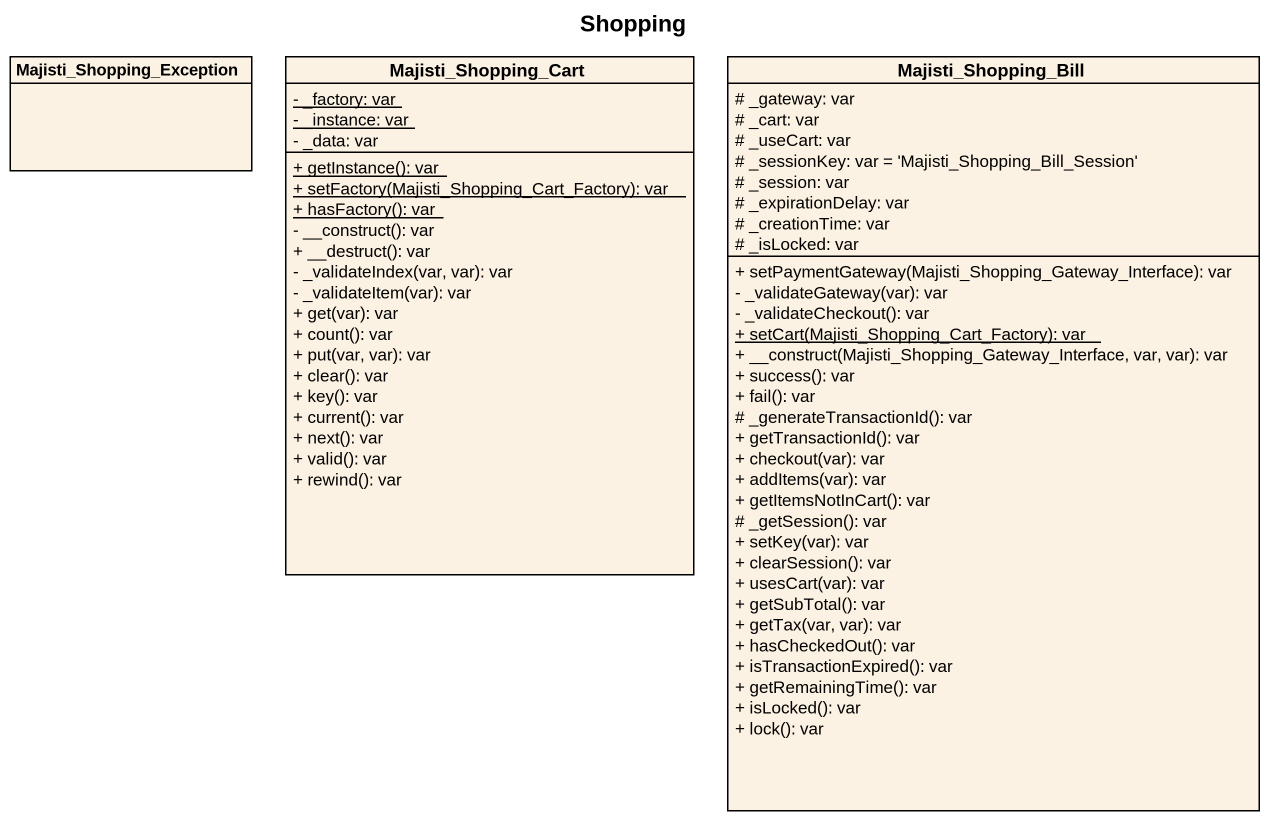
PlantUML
@startuml
title Shopping
hide circle
hide empty members
skinparam classAttributeIconSize 0
class Majisti_Shopping_Exception
class Majisti_Shopping_Cart {
  {static} - _factory: var
  {static} - _instance: var
  - _data: var
  {static} + getInstance(): var
  {static} + setFactory(Majisti_Shopping_Cart_Factory): var
  {static} + hasFactory(): var
  - __construct(): var
  + __destruct(): var
  - _validateIndex(var, var): var
  - _validateItem(var): var
  + get(var): var
  + count(): var
  + put(var, var): var
  + clear(): var
  + key(): var
  + current(): var
  + next(): var
  + valid(): var
  + rewind(): var
}
class Majisti_Shopping_Bill {
  # _gateway: var
  # _cart: var
  # _useCart: var
  # _sessionKey: var = 'Majisti_Shopping_Bill_Session'
  # _session: var
  # _expirationDelay: var
  # _creationTime: var
  # _isLocked: var
  + setPaymentGateway(Majisti_Shopping_Gateway_Interface): var
  - _validateGateway(var): var
  - _validateCheckout(): var
  {static} + setCart(Majisti_Shopping_Cart_Factory): var
  + __construct(Majisti_Shopping_Gateway_Interface, var, var): var
  + success(): var
  + fail(): var
  # _generateTransactionId(): var
  + getTransactionId(): var
  + checkout(var): var
  + addItems(var): var
  + getItemsNotInCart(): var
  # _getSession(): var
  + setKey(var): var
  + clearSession(): var
  + usesCart(var): var
  + getSubTotal(): var
  + getTax(var, var): var
  + hasCheckedOut(): var
  + isTransactionExpired(): var
  + getRemainingTime(): var
  + isLocked(): var
  + lock(): var
}
@enduml
